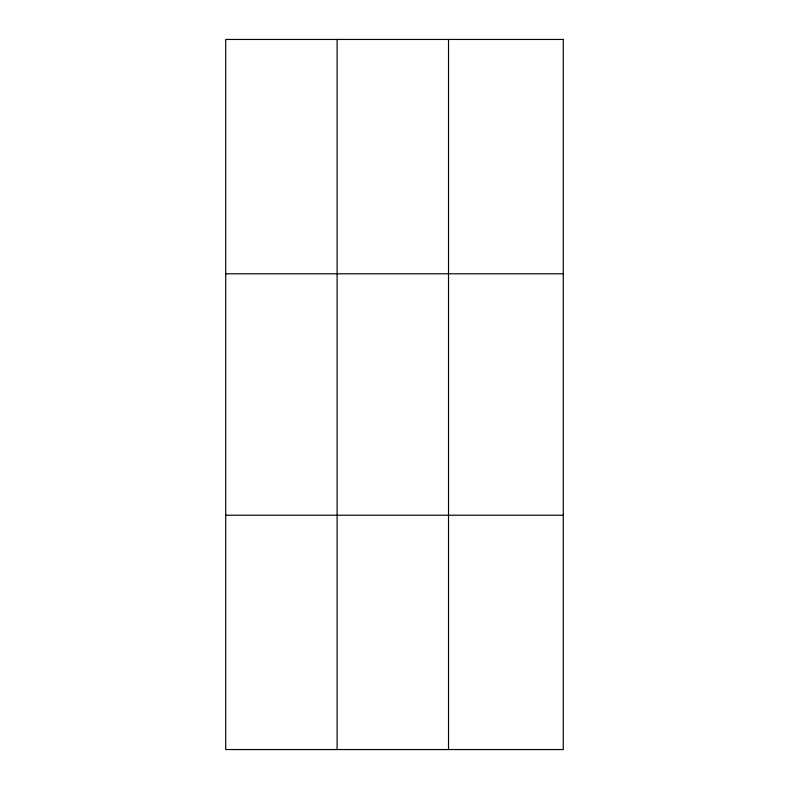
<?xml version="1.0" encoding="UTF-8"?>
<svg xmlns="http://www.w3.org/2000/svg" width="789" height="789" viewBox="0 0 789 789"><rect width="100%" height="100%" fill="white"/><g stroke="black" fill="none" stroke-linecap="round" stroke-linejoin="round"><path stroke-width="1.18" d="M337.11 749.55L337.11 39.45M448.517 749.55L448.517 39.45M225.713 273.783L563.287 273.783M225.713 515.217L563.287 515.217M563.287 39.45L563.287 749.55L225.713 749.55L225.713 39.45L563.287 39.45"/></g></svg>
